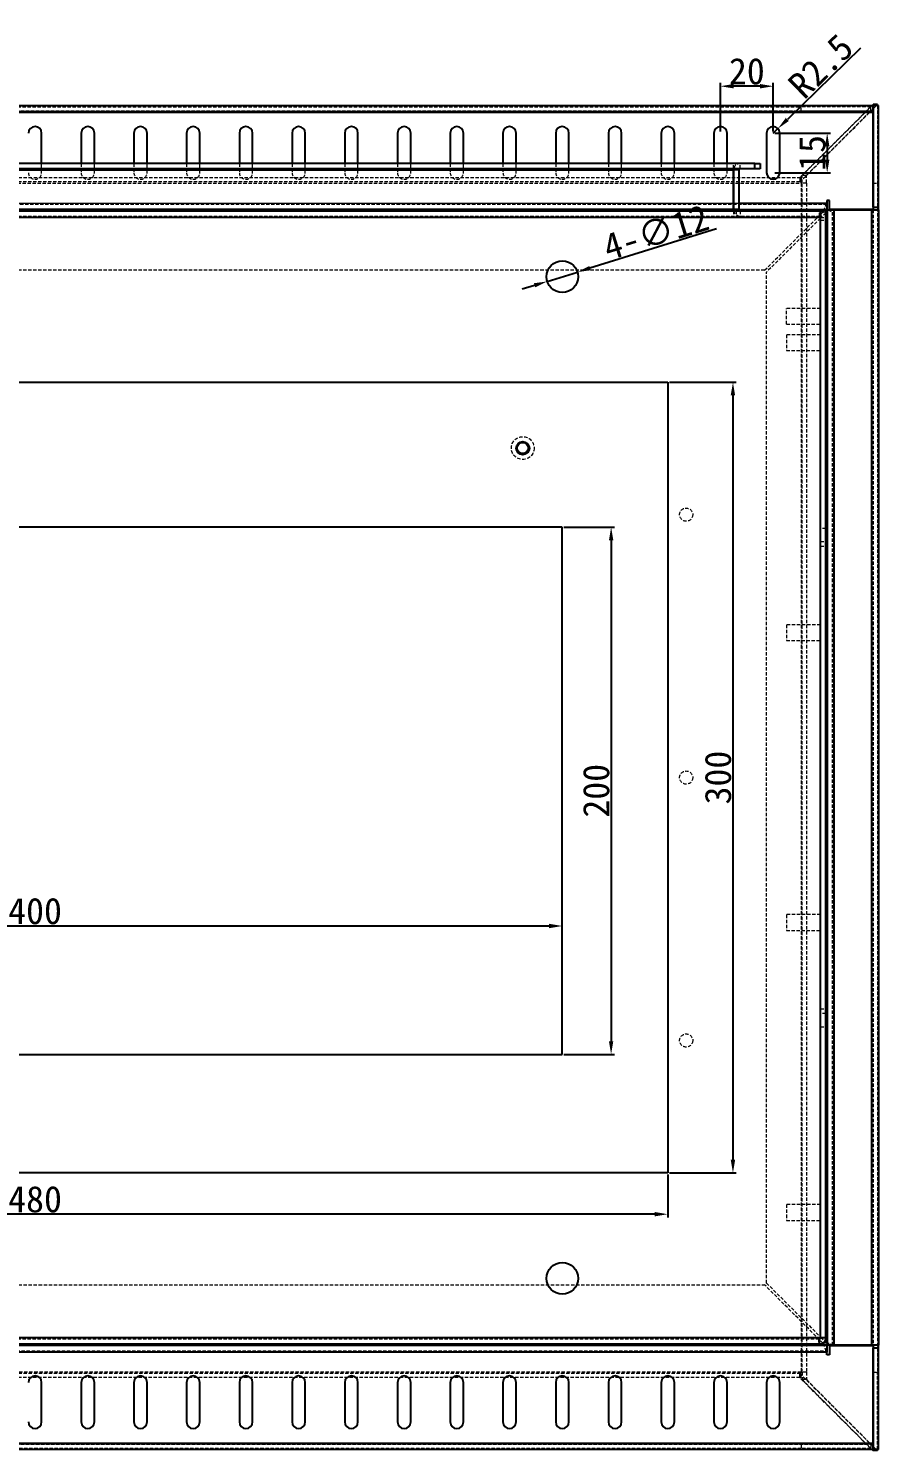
# Model space of a CAD drawing. Header units: millimetres. Extents: x -14348 to 6039, y -1826 to 2921.
# Drawn here: x -5406 to -5083, y 2055 to 2595 of the extents above; entities that cross this region are included whole.
import ezdxf

# ---------------------------------------------------------------- set-up
doc = ezdxf.new("R2010")
doc.units = ezdxf.units.MM
doc.linetypes.add('HIDDEN', pattern=[1.905, 1.27, -0.635])
doc.layers.add('标注', color=3, linetype='Continuous')
doc.dimstyles.new('ISO-25', dxfattribs={"dimtxt": 10, "dimasz": 5, "dimexe": 1.25, "dimexo": 0.625, "dimtad": 1, "dimdsep": 46, "dimtxsty": 'Standard', "dimcen": 2.5, "dimadec": 0, "dimazin": 0, "dimtfac": 1, "dimtmove": 0, "dimatfit": 3, "dimfxl": 1, "dimarcsym": 0})

# ---------------------------------------------------------------- blocks, each defined once
blk = doc.blocks.new('*D171')
at = {"layer": 'Defpoints', "color": 0, "transparency": 16777216}
for p in [(-5209.09, 2498.92), (-5197.63, 2502.48)]:
    blk.add_point(p, dxfattribs=at)
at = {"layer": '标注', "color": 0, "lineweight": -2, "transparency": 16777216}
for p, q in [((-5144.9, 2518.83), (-5192.86, 2503.96)), ((-5209.09, 2498.92), (-5197.63, 2502.48)), ((-5213.87, 2497.44), (-5218.64, 2495.96))]:
    blk.add_line(p, q, dxfattribs=at)
at = {"layer": '标注', "color": 0, "transparency": 16777216}
for points in [[(-5193.1, 2504.76), (-5192.61, 2503.16), (-5197.63, 2502.48)], [(-5214.12, 2498.24), (-5213.62, 2496.65), (-5209.09, 2498.92)]]:
    blk.add_solid(points, dxfattribs=at)
at = {"layer": '标注', "color": 0, "transparency": 16777216, "insert": (-5167.86, 2517.6), "char_height": 10, "attachment_point": 5, "rotation": 17.2311}
blk.add_mtext('4-∅12', dxfattribs=at)
blk = doc.blocks.new('*D173')
at = {"layer": 'Defpoints', "color": 0, "transparency": 16777216}
for p in [(-5203.36, 2254.4), (-5603.36, 2205.7), (-5203.36, 2205.7)]:
    blk.add_point(p, dxfattribs=at)
at = {"layer": '标注', "color": 0, "lineweight": -2, "transparency": 16777216}
for p, q in [((-5603.36, 2206.33), (-5603.36, 2255.65)), ((-5203.36, 2206.33), (-5203.36, 2255.65)), ((-5598.36, 2254.4), (-5208.36, 2254.4))]:
    blk.add_line(p, q, dxfattribs=at)
at = {"layer": '标注', "color": 0, "transparency": 16777216}
for points in [[(-5598.36, 2255.24), (-5598.36, 2253.57), (-5603.36, 2254.4)], [(-5208.36, 2255.24), (-5208.36, 2253.57), (-5203.36, 2254.4)]]:
    blk.add_solid(points, dxfattribs=at)
at = {"layer": '标注', "color": 0, "transparency": 16777216, "insert": (-5403.36, 2260.03), "char_height": 10, "attachment_point": 5}
blk.add_mtext('400', dxfattribs=at)
blk = doc.blocks.new('*D174')
at = {"layer": 'Defpoints', "color": 0, "transparency": 16777216}
for p in [(-5203.36, 2405.7), (-5203.36, 2205.7), (-5184.84, 2205.7)]:
    blk.add_point(p, dxfattribs=at)
at = {"layer": '标注', "color": 0, "lineweight": -2, "transparency": 16777216}
for p, q in [((-5202.74, 2405.7), (-5183.59, 2405.7)), ((-5184.84, 2400.7), (-5184.84, 2210.7)), ((-5202.74, 2205.7), (-5183.59, 2205.7))]:
    blk.add_line(p, q, dxfattribs=at)
at = {"layer": '标注', "color": 0, "transparency": 16777216}
for points in [[(-5185.68, 2400.7), (-5184.01, 2400.7), (-5184.84, 2405.7)], [(-5185.68, 2210.7), (-5184.01, 2210.7), (-5184.84, 2205.7)]]:
    blk.add_solid(points, dxfattribs=at)
at = {"layer": '标注', "color": 0, "transparency": 16777216, "insert": (-5190.47, 2305.7), "char_height": 10, "attachment_point": 5, "rotation": 90}
blk.add_mtext('200', dxfattribs=at)
blk = doc.blocks.new('*D175')
at = {"layer": 'Defpoints', "color": 0, "transparency": 16777216}
for p in [(-5163.36, 2460.7), (-5163.36, 2160.7), (-5138.63, 2160.7)]:
    blk.add_point(p, dxfattribs=at)
at = {"layer": '标注', "color": 0, "lineweight": -2, "transparency": 16777216}
for p, q in [((-5162.74, 2460.7), (-5137.38, 2460.7)), ((-5138.63, 2455.7), (-5138.63, 2165.7)), ((-5162.74, 2160.7), (-5137.38, 2160.7))]:
    blk.add_line(p, q, dxfattribs=at)
at = {"layer": '标注', "color": 0, "transparency": 16777216}
for points in [[(-5139.47, 2455.7), (-5137.8, 2455.7), (-5138.63, 2460.7)], [(-5139.47, 2165.7), (-5137.8, 2165.7), (-5138.63, 2160.7)]]:
    blk.add_solid(points, dxfattribs=at)
at = {"layer": '标注', "color": 0, "transparency": 16777216, "insert": (-5144.26, 2310.7), "char_height": 10, "attachment_point": 5, "rotation": 90}
blk.add_mtext('300', dxfattribs=at)
blk = doc.blocks.new('*D176')
at = {"layer": 'Defpoints', "color": 0, "transparency": 16777216}
for p in [(-5643.36, 2160.7), (-5163.36, 2160.7), (-5643.36, 2145.06)]:
    blk.add_point(p, dxfattribs=at)
at = {"layer": '标注', "color": 0, "lineweight": -2, "transparency": 16777216}
for p, q in [((-5643.36, 2160.08), (-5643.36, 2143.81)), ((-5163.36, 2160.08), (-5163.36, 2143.81)), ((-5168.36, 2145.06), (-5638.36, 2145.06))]:
    blk.add_line(p, q, dxfattribs=at)
at = {"layer": '标注', "color": 0, "transparency": 16777216}
for points in [[(-5638.36, 2145.9), (-5638.36, 2144.23), (-5643.36, 2145.06)], [(-5168.36, 2145.9), (-5168.36, 2144.23), (-5163.36, 2145.06)]]:
    blk.add_solid(points, dxfattribs=at)
at = {"layer": '标注', "color": 0, "transparency": 16777216, "insert": (-5403.36, 2150.69), "char_height": 10, "attachment_point": 5}
blk.add_mtext('480', dxfattribs=at)
blk = doc.blocks.new('*D177')
at = {"layer": 'Defpoints', "color": 0, "transparency": 16777216}
for p in [(-5143.36, 2572.98), (-5143.36, 2555.17), (-5123.36, 2555.17)]:
    blk.add_point(p, dxfattribs=at)
at = {"layer": '标注', "color": 0, "lineweight": -2, "transparency": 16777216}
for p, q in [((-5143.36, 2555.79), (-5143.36, 2574.23)), ((-5123.36, 2555.79), (-5123.36, 2574.23)), ((-5128.36, 2572.98), (-5138.36, 2572.98))]:
    blk.add_line(p, q, dxfattribs=at)
at = {"layer": '标注', "color": 0, "transparency": 16777216}
for points in [[(-5138.36, 2573.82), (-5138.36, 2572.15), (-5143.36, 2572.98)], [(-5128.36, 2573.82), (-5128.36, 2572.15), (-5123.36, 2572.98)]]:
    blk.add_solid(points, dxfattribs=at)
at = {"layer": '标注', "color": 0, "transparency": 16777216, "insert": (-5133.36, 2578.61), "char_height": 10, "attachment_point": 5}
blk.add_mtext('20', dxfattribs=at)
blk = doc.blocks.new('*D178')
at = {"layer": 'Defpoints', "color": 0, "transparency": 16777216}
for p in [(-5123.36, 2555.17), (-5123.36, 2540.17), (-5102.88, 2540.17)]:
    blk.add_point(p, dxfattribs=at)
at = {"layer": '标注', "color": 0, "lineweight": -2, "transparency": 16777216}
for p, q in [((-5122.74, 2555.17), (-5101.63, 2555.17)), ((-5102.88, 2550.17), (-5102.88, 2545.17)), ((-5122.74, 2540.17), (-5101.63, 2540.17))]:
    blk.add_line(p, q, dxfattribs=at)
at = {"layer": '标注', "color": 0, "transparency": 16777216}
for points in [[(-5103.71, 2550.17), (-5102.04, 2550.17), (-5102.88, 2555.17)], [(-5103.71, 2545.17), (-5102.04, 2545.17), (-5102.88, 2540.17)]]:
    blk.add_solid(points, dxfattribs=at)
at = {"layer": '标注', "color": 0, "transparency": 16777216, "insert": (-5108.5, 2547.67), "char_height": 10, "attachment_point": 5, "rotation": 90}
blk.add_mtext('15', dxfattribs=at)
blk = doc.blocks.new('*D179')
at = {"layer": 'Defpoints', "color": 0, "transparency": 16777216}
for p in [(-5123.36, 2555.17), (-5121.57, 2556.91)]:
    blk.add_point(p, dxfattribs=at)
at = {"layer": '标注', "color": 0, "lineweight": -2, "transparency": 16777216}
for p, q in [((-5090.19, 2587.44), (-5117.99, 2560.4)), ((-5123.36, 2555.17), (-5121.57, 2556.91))]:
    blk.add_line(p, q, dxfattribs=at)
at = {"layer": '标注', "color": 0, "transparency": 16777216}
blk.add_solid([(-5118.57, 2560.99), (-5117.41, 2559.8), (-5121.57, 2556.91)], dxfattribs=at)
at = {"layer": '标注', "color": 0, "transparency": 16777216, "insert": (-5105.32, 2580.57), "char_height": 10, "attachment_point": 5, "rotation": 44.2168}
blk.add_mtext('R2.5', dxfattribs=at)

msp = doc.modelspace()

# ---------------------------------------------------------------- linework, layer by layer
at = {"color": 7, "linetype": 'Continuous', "lineweight": 25}
for p, q in [((-5721.226, 2565.665), (-5085.499, 2565.665)), ((-5721.226, 2563.165), (-5085.499, 2563.165)), ((-5085.826, 2565.665), (-5085.487, 2566.004)), ((-5085.499, 2565.665), (-5085.499, 2563.165)), ((-5085.499, 2563.165), (-5085.499, 2526.165)), ((-5083.839, 2566.004), (-5085.487, 2566.004)), ((-5085.487, 2566.004), (-5085.487, 2536.262)), ((-5083.399, 2565.665), (-5085.399, 2565.665)), ((-5085.399, 2527.065), (-5085.399, 2565.665)), ((-5083.839, 2566.004), (-5083.839, 2565.665)), ((-5083.399, 2527.065), (-5083.399, 2565.665)), ((-5400.863, 2543.702), (-5400.863, 2555.165)), ((-5385.863, 2555.165), (-5385.863, 2543.702)), ((-5380.863, 2543.702), (-5380.863, 2555.165)), ((-5365.863, 2555.165), (-5365.863, 2543.702)), ((-5360.863, 2543.702), (-5360.863, 2555.165)), ((-5345.863, 2555.165), (-5345.863, 2543.702)), ((-5340.863, 2543.702), (-5340.863, 2555.165)), ((-5325.863, 2555.165), (-5325.863, 2543.702)), ((-5320.863, 2543.702), (-5320.863, 2555.165)), ((-5305.863, 2555.165), (-5305.863, 2543.702)), ((-5300.863, 2543.702), (-5300.863, 2555.165)), ((-5285.863, 2555.165), (-5285.863, 2543.702)), ((-5280.863, 2543.702), (-5280.863, 2555.165)), ((-5265.863, 2555.165), (-5265.863, 2543.702)), ((-5260.863, 2543.702), (-5260.863, 2555.165)), ((-5245.863, 2555.165), (-5245.863, 2543.702)), ((-5240.863, 2543.702), (-5240.863, 2555.165)), ((-5225.863, 2555.165), (-5225.863, 2543.702)), ((-5220.863, 2543.702), (-5220.863, 2555.165)), ((-5205.863, 2555.165), (-5205.863, 2543.702)), ((-5200.863, 2543.702), (-5200.863, 2555.165)), ((-5185.863, 2555.165), (-5185.863, 2543.702)), ((-5180.863, 2543.702), (-5180.863, 2555.165)), ((-5165.863, 2555.165), (-5165.863, 2543.702)), ((-5160.863, 2543.702), (-5160.863, 2555.165)), ((-5145.863, 2555.165), (-5145.863, 2543.702)), ((-5140.863, 2543.702), (-5140.863, 2555.165)), ((-5125.863, 2555.165), (-5125.863, 2540.165)), ((-5120.863, 2540.165), (-5120.863, 2555.165)), ((-5130.363, 2543.702), (-5676.363, 2543.702)), ((-5130.363, 2541.702), (-5676.363, 2541.702)), ((-5668.263, 2541.202), (-5138.463, 2541.202)), ((-5138.463, 2541.202), (-5138.463, 2541.702)), ((-5138.463, 2526.202), (-5138.463, 2541.202)), ((-5138.363, 2541.202), (-5138.363, 2526.202)), ((-5136.363, 2541.202), (-5138.363, 2541.202)), ((-5136.363, 2541.202), (-5136.363, 2526.202)), ((-5130.363, 2541.702), (-5130.363, 2543.702)), ((-5130.363, 2543.702), (-5128.363, 2543.702)), ((-5128.363, 2541.702), (-5130.363, 2541.702)), ((-5128.363, 2543.702), (-5128.363, 2541.702)), ((-5085.399, 2536.262), (-5085.487, 2536.262)), ((-5701.263, 2525.702), (-5105.463, 2525.702)), ((-5138.463, 2526.202), (-5668.263, 2526.202)), ((-5138.463, 2525.702), (-5138.463, 2526.202)), ((-5138.463, 2526.165), (-5138.363, 2526.165)), ((-5136.363, 2526.202), (-5138.363, 2526.202)), ((-5136.362, 2526.165), (-5102.999, 2526.165)), ((-5105.463, 2525.702), (-5105.463, 2523.202)), ((-5103.363, 2525.702), (-5105.363, 2525.702)), ((-5105.363, 2098.202), (-5105.363, 2525.702)), ((-5103.363, 2098.202), (-5103.363, 2525.702)), ((-5101.999, 2529.665), (-5102.999, 2529.665)), ((-5102.999, 2529.665), (-5102.999, 2528.665)), ((-5102.999, 2528.665), (-5102.999, 2526.165)), ((-5102.899, 2526.065), (-5102.899, 2095.338)), ((-5102.899, 2526.065), (-5100.399, 2526.065)), ((-5101.999, 2526.165), (-5101.999, 2529.665)), ((-5085.499, 2526.165), (-5101.999, 2526.165)), ((-5100.399, 2526.065), (-5100.399, 2095.338)), ((-5100.399, 2526.065), (-5085.899, 2526.065)), ((-5085.899, 2095.338), (-5085.899, 2526.065)), ((-5085.899, 2526.065), (-5083.399, 2526.065)), ((-5085.399, 2527.065), (-5083.399, 2527.065)), ((-5085.399, 2527.065), (-5085.399, 2526.065)), ((-5083.399, 2526.065), (-5083.399, 2527.065)), ((-5083.399, 2526.065), (-5083.399, 2095.338)), ((-5105.463, 2523.202), (-5701.263, 2523.202)), ((-5105.463, 2098.202), (-5105.463, 2523.202)), ((-5105.363, 2522.994), (-5105.463, 2522.894)), ((-5105.363, 2488.702), (-5105.463, 2488.702)), ((-5105.463, 2482.702), (-5105.363, 2482.702)), ((-5105.363, 2478.702), (-5105.463, 2478.702)), ((-5105.463, 2472.702), (-5105.363, 2472.702)), ((-5643.363, 2460.702), (-5163.363, 2460.702)), ((-5163.363, 2460.702), (-5163.363, 2160.702)), ((-5203.363, 2405.702), (-5603.363, 2405.702)), ((-5203.363, 2205.702), (-5203.363, 2405.702)), ((-5105.363, 2368.702), (-5105.463, 2368.702)), ((-5105.463, 2362.702), (-5105.363, 2362.702)), ((-5105.363, 2258.702), (-5105.463, 2258.702)), ((-5105.463, 2252.702), (-5105.363, 2252.702)), ((-5603.363, 2205.702), (-5203.363, 2205.702)), ((-5163.363, 2160.702), (-5643.363, 2160.702)), ((-5105.363, 2148.702), (-5105.463, 2148.702)), ((-5105.463, 2142.702), (-5105.363, 2142.702)), ((-5102.999, 2095.238), (-5703.726, 2095.238)), ((-5105.863, 2095.702), (-5700.863, 2095.702)), ((-5106.07, 2098.202), (-5700.656, 2098.202)), ((-5106.07, 2098.202), (-5105.463, 2098.202)), ((-5105.863, 2095.702), (-5105.863, 2097.702)), ((-5105.463, 2098.509), (-5105.363, 2098.409)), ((-5103.363, 2098.202), (-5105.363, 2098.202)), ((-5104.107, 2095.738), (-5104.519, 2096.151)), ((-5103.812, 2096.858), (-5103.399, 2096.445)), ((-5102.999, 2095.238), (-5102.999, 2092.738)), ((-5100.399, 2095.338), (-5102.899, 2095.338)), ((-5101.999, 2095.238), (-5101.999, 2091.738)), ((-5101.999, 2095.238), (-5085.499, 2095.238)), ((-5085.899, 2095.338), (-5100.399, 2095.338)), ((-5083.399, 2095.338), (-5085.899, 2095.338)), ((-5085.499, 2095.238), (-5085.499, 2058.238)), ((-5085.399, 2095.338), (-5085.399, 2094.338)), ((-5085.399, 2094.338), (-5083.399, 2094.338)), ((-5085.399, 2055.738), (-5085.399, 2094.338)), ((-5083.399, 2094.338), (-5083.399, 2095.338)), ((-5083.399, 2055.738), (-5083.399, 2094.338)), ((-5102.999, 2092.738), (-5703.726, 2092.738)), ((-5102.999, 2091.738), (-5102.999, 2092.738)), ((-5101.999, 2091.738), (-5102.999, 2091.738)), ((-5085.487, 2085.141), (-5085.399, 2085.141)), ((-5085.487, 2055.399), (-5085.487, 2085.141)), ((-5400.863, 2066.238), (-5400.863, 2081.238)), ((-5385.863, 2081.238), (-5385.863, 2066.238)), ((-5380.863, 2066.238), (-5380.863, 2081.238)), ((-5365.863, 2081.238), (-5365.863, 2066.238)), ((-5360.863, 2066.238), (-5360.863, 2081.238)), ((-5345.863, 2081.238), (-5345.863, 2066.238)), ((-5340.863, 2066.238), (-5340.863, 2081.238)), ((-5325.863, 2081.238), (-5325.863, 2066.238)), ((-5320.863, 2066.238), (-5320.863, 2081.238)), ((-5305.863, 2081.238), (-5305.863, 2066.238)), ((-5300.863, 2066.238), (-5300.863, 2081.238)), ((-5285.863, 2081.238), (-5285.863, 2066.238)), ((-5280.863, 2066.238), (-5280.863, 2081.238)), ((-5265.863, 2081.238), (-5265.863, 2066.238)), ((-5260.863, 2066.238), (-5260.863, 2081.238)), ((-5245.863, 2081.238), (-5245.863, 2066.238)), ((-5240.863, 2066.238), (-5240.863, 2081.238)), ((-5225.863, 2081.238), (-5225.863, 2066.238)), ((-5220.863, 2066.238), (-5220.863, 2081.238)), ((-5205.863, 2081.238), (-5205.863, 2066.238)), ((-5200.863, 2066.238), (-5200.863, 2081.238)), ((-5185.863, 2081.238), (-5185.863, 2066.238)), ((-5180.863, 2066.238), (-5180.863, 2081.238)), ((-5165.863, 2081.238), (-5165.863, 2066.238)), ((-5160.863, 2066.238), (-5160.863, 2081.238)), ((-5145.863, 2081.238), (-5145.863, 2066.238)), ((-5140.863, 2066.238), (-5140.863, 2081.238)), ((-5125.863, 2081.238), (-5125.863, 2066.238)), ((-5120.863, 2066.238), (-5120.863, 2081.238)), ((-5721.226, 2058.238), (-5085.499, 2058.238)), ((-5085.499, 2055.738), (-5721.226, 2055.738)), ((-5085.826, 2055.738), (-5085.487, 2055.399)), ((-5085.499, 2058.238), (-5085.499, 2055.738)), ((-5083.399, 2055.738), (-5085.399, 2055.738)), ((-5083.839, 2055.399), (-5083.839, 2055.738)), ((-5083.839, 2055.399), (-5085.487, 2055.399))]:
    msp.add_line(p, q, dxfattribs=at)
at = {"color": 7, "linetype": 'HIDDEN', "lineweight": 18}
for p, q in [((-5721.226, 2563.665), (-5085.499, 2563.665)), ((-5085.499, 2563.165), (-5721.226, 2563.165)), ((-5693.923, 2565.225), (-5112.803, 2565.225)), ((-5693.923, 2563.577), (-5112.803, 2563.577)), ((-5086.381, 2565.225), (-5113.284, 2538.322)), ((-5113.284, 2536.674), (-5086.381, 2563.577)), ((-5112.803, 2563.665), (-5112.803, 2565.665)), ((-5086.381, 2565.225), (-5112.803, 2565.225)), ((-5112.803, 2563.577), (-5112.803, 2563.665)), ((-5086.381, 2563.577), (-5112.803, 2563.577)), ((-5112.391, 2539.101), (-5085.826, 2565.665)), ((-5110.742, 2539.101), (-5083.839, 2566.004)), ((-5086.381, 2563.577), (-5086.381, 2565.225)), ((-5083.839, 2565.665), (-5083.839, 2536.262)), ((-5668.263, 2541.202), (-5138.463, 2541.202)), ((-5400.863, 2540.165), (-5400.863, 2543.702)), ((-5385.863, 2543.702), (-5385.863, 2540.165)), ((-5380.863, 2540.165), (-5380.863, 2543.702)), ((-5365.863, 2543.702), (-5365.863, 2540.165)), ((-5360.863, 2540.165), (-5360.863, 2543.702)), ((-5345.863, 2543.702), (-5345.863, 2540.165)), ((-5340.863, 2540.165), (-5340.863, 2543.702)), ((-5325.863, 2543.702), (-5325.863, 2540.165)), ((-5320.863, 2540.165), (-5320.863, 2543.702)), ((-5305.863, 2543.702), (-5305.863, 2540.165)), ((-5300.863, 2540.165), (-5300.863, 2543.702)), ((-5285.863, 2543.702), (-5285.863, 2540.165)), ((-5280.863, 2540.165), (-5280.863, 2543.702)), ((-5265.863, 2543.702), (-5265.863, 2540.165)), ((-5260.863, 2540.165), (-5260.863, 2543.702)), ((-5245.863, 2543.702), (-5245.863, 2540.165)), ((-5240.863, 2540.165), (-5240.863, 2543.702)), ((-5225.863, 2543.702), (-5225.863, 2540.165)), ((-5220.863, 2540.165), (-5220.863, 2543.702)), ((-5205.863, 2543.702), (-5205.863, 2540.165)), ((-5200.863, 2540.165), (-5200.863, 2543.702)), ((-5185.863, 2543.702), (-5185.863, 2540.165)), ((-5180.863, 2540.165), (-5180.863, 2543.702)), ((-5165.863, 2543.702), (-5165.863, 2540.165)), ((-5160.863, 2540.165), (-5160.863, 2543.702)), ((-5145.863, 2543.702), (-5145.863, 2540.165)), ((-5140.863, 2540.165), (-5140.863, 2543.702)), ((-5138.463, 2541.702), (-5138.463, 2543.702)), ((-5136.363, 2541.202), (-5138.363, 2541.202)), ((-5135.863, 2541.702), (-5135.863, 2543.702)), ((-5130.363, 2543.702), (-5130.363, 2541.702)), ((-5693.923, 2536.262), (-5112.803, 2536.262)), ((-5693.442, 2538.322), (-5113.284, 2538.322)), ((-5113.284, 2536.674), (-5693.442, 2536.674)), ((-5112.803, 2538.322), (-5113.284, 2538.322)), ((-5113.284, 2538.322), (-5113.284, 2536.674)), ((-5112.803, 2536.674), (-5113.284, 2536.674)), ((-5112.803, 2538.322), (-5112.803, 2536.674)), ((-5112.803, 2536.262), (-5112.803, 2536.674)), ((-5112.391, 2536.262), (-5112.803, 2536.262)), ((-5112.803, 2536.262), (-5112.803, 2085.141)), ((-5112.391, 2536.262), (-5112.391, 2539.101)), ((-5110.742, 2539.101), (-5112.391, 2539.101)), ((-5112.391, 2085.141), (-5112.391, 2536.262)), ((-5110.742, 2536.262), (-5112.391, 2536.262)), ((-5110.742, 2536.262), (-5110.742, 2539.101)), ((-5110.742, 2536.262), (-5110.742, 2085.141)), ((-5085.399, 2536.262), (-5083.399, 2536.262)), ((-5083.839, 2536.262), (-5083.839, 2085.141)), ((-5703.726, 2528.665), (-5102.999, 2528.665)), ((-5102.999, 2528.165), (-5703.726, 2528.165)), ((-5104.107, 2525.665), (-5702.619, 2525.665)), ((-5701.288, 2525.665), (-5105.437, 2525.665)), ((-5668.263, 2528.665), (-5138.463, 2528.665)), ((-5668.263, 2526.202), (-5138.463, 2526.202)), ((-5668.263, 2526.165), (-5138.463, 2526.165)), ((-5138.463, 2525.702), (-5138.463, 2523.702)), ((-5138.363, 2528.665), (-5136.363, 2528.665)), ((-5136.363, 2526.202), (-5138.363, 2526.202)), ((-5138.363, 2526.165), (-5136.362, 2526.165)), ((-5137.463, 2525.702), (-5137.463, 2523.702)), ((-5135.863, 2525.702), (-5135.863, 2523.702)), ((-5126.607, 2503.165), (-5104.107, 2525.665)), ((-5105.863, 2523.702), (-5105.863, 2525.702)), ((-5105.437, 2525.665), (-5105.863, 2525.702)), ((-5105.363, 2525.665), (-5104.107, 2525.665)), ((-5103.399, 2524.958), (-5105.363, 2522.994)), ((-5103.399, 2096.445), (-5103.399, 2524.958)), ((-5103.399, 2524.958), (-5103.399, 2098.202)), ((-5100.899, 2095.338), (-5100.899, 2526.065)), ((-5100.399, 2526.065), (-5100.399, 2095.338)), ((-5085.899, 2095.338), (-5085.899, 2526.065)), ((-5085.487, 2526.065), (-5085.487, 2095.338)), ((-5085.399, 2526.065), (-5085.399, 2095.338)), ((-5701.263, 2523.702), (-5105.463, 2523.702)), ((-5105.463, 2523.202), (-5701.263, 2523.202)), ((-5105.463, 2522.894), (-5125.899, 2502.458)), ((-5105.363, 2523.202), (-5103.363, 2523.202)), ((-5105.363, 2522.202), (-5103.363, 2522.202)), ((-5126.607, 2503.165), (-5680.119, 2503.165)), ((-5125.899, 2118.945), (-5125.899, 2502.458)), ((-5103.363, 2405.202), (-5105.363, 2405.202)), ((-5105.363, 2400.202), (-5103.363, 2400.202)), ((-5105.363, 2398.452), (-5103.363, 2398.452)), ((-5105.363, 2222.952), (-5103.363, 2222.952)), ((-5103.363, 2221.202), (-5105.363, 2221.202)), ((-5105.363, 2216.202), (-5103.363, 2216.202)), ((-5680.119, 2118.238), (-5126.607, 2118.238)), ((-5104.519, 2096.151), (-5126.607, 2118.238)), ((-5125.899, 2118.945), (-5105.463, 2098.509)), ((-5702.619, 2095.738), (-5104.107, 2095.738)), ((-5105.679, 2095.738), (-5701.046, 2095.738)), ((-5105.863, 2097.702), (-5700.863, 2097.702)), ((-5700.656, 2098.202), (-5106.07, 2098.202)), ((-5105.363, 2098.409), (-5103.812, 2096.858)), ((-5703.726, 2093.238), (-5102.999, 2093.238)), ((-5102.999, 2092.738), (-5703.726, 2092.738)), ((-5112.803, 2085.141), (-5693.923, 2085.141)), ((-5693.442, 2084.729), (-5113.284, 2084.729)), ((-5113.284, 2083.081), (-5693.442, 2083.081)), ((-5113.284, 2084.729), (-5086.381, 2057.826)), ((-5113.284, 2084.729), (-5112.803, 2084.729)), ((-5113.284, 2083.081), (-5113.284, 2084.729)), ((-5086.381, 2056.178), (-5113.284, 2083.081)), ((-5113.284, 2083.081), (-5112.803, 2083.081)), ((-5112.803, 2084.729), (-5112.803, 2085.141)), ((-5112.803, 2085.141), (-5112.391, 2085.141)), ((-5112.803, 2083.081), (-5112.803, 2084.729)), ((-5112.391, 2085.141), (-5112.391, 2082.303)), ((-5110.742, 2085.141), (-5112.391, 2085.141)), ((-5110.742, 2085.141), (-5110.742, 2082.303)), ((-5085.399, 2085.141), (-5083.399, 2085.141)), ((-5083.839, 2055.738), (-5083.839, 2085.141)), ((-5112.391, 2082.303), (-5085.826, 2055.738)), ((-5110.742, 2082.303), (-5112.391, 2082.303)), ((-5110.742, 2082.303), (-5083.839, 2055.399)), ((-5721.226, 2058.238), (-5085.499, 2058.238)), ((-5085.499, 2057.738), (-5721.226, 2057.738)), ((-5112.803, 2057.826), (-5693.923, 2057.826)), ((-5112.803, 2056.178), (-5693.923, 2056.178)), ((-5112.803, 2057.738), (-5112.803, 2057.826)), ((-5086.381, 2057.826), (-5112.803, 2057.826)), ((-5112.803, 2057.738), (-5112.803, 2055.738)), ((-5086.381, 2056.178), (-5112.803, 2056.178)), ((-5086.381, 2057.826), (-5086.381, 2056.178))]:
    msp.add_line(p, q, dxfattribs=at)
at = {"color": 8, "linetype": 'Continuous', "lineweight": 25}
for p, q in [((-5085.487, 2536.262), (-5085.487, 2526.065)), ((-5138.463, 2528.665), (-5138.363, 2528.665)), ((-5136.363, 2528.665), (-5102.999, 2528.665)), ((-5105.437, 2525.665), (-5105.363, 2525.665)), ((-5104.107, 2095.738), (-5105.679, 2095.738)), ((-5103.399, 2098.202), (-5103.399, 2096.445)), ((-5085.487, 2095.338), (-5085.487, 2085.141))]:
    msp.add_line(p, q, dxfattribs=at)
at = {"color": 30, "linetype": 'HIDDEN', "lineweight": 18, "true_color": 0xf26722}
for p, q in [((-5118.363, 2482.702), (-5118.363, 2488.702)), ((-5105.463, 2488.702), (-5118.363, 2488.702)), ((-5118.363, 2482.702), (-5105.463, 2482.702)), ((-5118.363, 2478.702), (-5118.363, 2472.702)), ((-5105.463, 2478.702), (-5118.363, 2478.702)), ((-5118.363, 2472.702), (-5105.463, 2472.702)), ((-5118.363, 2368.702), (-5118.363, 2362.702)), ((-5105.463, 2368.702), (-5118.363, 2368.702)), ((-5118.363, 2362.702), (-5105.463, 2362.702)), ((-5118.363, 2258.702), (-5118.363, 2252.702)), ((-5105.463, 2258.702), (-5118.363, 2258.702)), ((-5118.363, 2252.702), (-5105.463, 2252.702)), ((-5118.363, 2148.702), (-5118.363, 2142.702)), ((-5105.463, 2148.702), (-5118.363, 2148.702)), ((-5118.363, 2142.702), (-5105.463, 2142.702))]:
    msp.add_line(p, q, dxfattribs=at)
at = {"color": 7, "linetype": 'Continuous', "lineweight": 25, "flags": 128}
for points in [[(-5138.312, 2541.702), (-5138.315, 2541.689), (-5138.363, 2541.202)], [(-5138.363, 2526.202), (-5138.315, 2525.714), (-5138.305, 2525.665)], [(-5105.363, 2525.651), (-5105.375, 2525.654), (-5105.437, 2525.665)]]:
    msp.add_lwpolyline(points, dxfattribs=at)
at = {"color": 5, "linetype": 'Continuous', "lineweight": 25}
for centre in [(-5203.363, 2500.702), (-5203.363, 2120.702)]:
    msp.add_circle(centre, 6, dxfattribs=at)
at = {"color": 6, "linetype": 'HIDDEN', "lineweight": 18}
msp.add_circle((-5218.363, 2435.702), 4.325, dxfattribs=at)
at = {"color": 6, "linetype": 'Continuous', "lineweight": 25}
for radius in [2.5, 2.1]:
    msp.add_circle((-5218.363, 2435.702), radius, dxfattribs=at)
at = {"color": 165, "linetype": 'HIDDEN', "lineweight": 18, "true_color": 0x5e67af}
for centre in [(-5156.363, 2410.452), (-5156.363, 2310.702), (-5156.363, 2210.952)]:
    msp.add_circle(centre, 2.5, dxfattribs=at)
at = {"color": 7, "linetype": 'Continuous', "lineweight": 25}
for centre, radius, start, end in [((-5403.363, 2555.165), 2.5, 0, 180), ((-5383.363, 2555.165), 2.5, 0, 180), ((-5363.363, 2555.165), 2.5, 0, 180), ((-5343.363, 2555.165), 2.5, 0, 180), ((-5323.363, 2555.165), 2.5, 0, 180), ((-5303.363, 2555.165), 2.5, 0, 180), ((-5283.363, 2555.165), 2.5, 0, 180), ((-5263.363, 2555.165), 2.5, 0, 180), ((-5243.363, 2555.165), 2.5, 0, 180), ((-5223.363, 2555.165), 2.5, 0, 180), ((-5203.363, 2555.165), 2.5, 0, 180), ((-5183.363, 2555.165), 2.5, 0, 180), ((-5163.363, 2555.165), 2.5, 0, 180), ((-5143.363, 2555.165), 2.5, 0, 180), ((-5123.363, 2555.165), 2.5, 0, 180), ((-5135.863, 2541.202), 0.5, 90, 180), ((-5123.363, 2540.165), 2.5, 180, 0), ((-5135.863, 2526.202), 0.5, 180, 270), ((-5105.863, 2523.202), 0.5, 0, 36.8699), ((-5403.363, 2081.238), 2.5, 0, 180), ((-5383.363, 2081.238), 2.5, 0, 180), ((-5363.363, 2081.238), 2.5, 0, 180), ((-5343.363, 2081.238), 2.5, 0, 180), ((-5323.363, 2081.238), 2.5, 0, 180), ((-5303.363, 2081.238), 2.5, 0, 180), ((-5283.363, 2081.238), 2.5, 0, 180), ((-5263.363, 2081.238), 2.5, 0, 180), ((-5243.363, 2081.238), 2.5, 0, 180), ((-5223.363, 2081.238), 2.5, 0, 180), ((-5203.363, 2081.238), 2.5, 0, 180), ((-5183.363, 2081.238), 2.5, 0, 180), ((-5163.363, 2081.238), 2.5, 0, 180), ((-5143.363, 2081.238), 2.5, 0, 180), ((-5123.363, 2081.238), 2.5, 0, 180), ((-5403.363, 2066.238), 2.5, 180, 0), ((-5383.363, 2066.238), 2.5, 180, 0), ((-5363.363, 2066.238), 2.5, 180, 0), ((-5343.363, 2066.238), 2.5, 180, 0), ((-5323.363, 2066.238), 2.5, 180, 0), ((-5303.363, 2066.238), 2.5, 180, 0), ((-5283.363, 2066.238), 2.5, 180, 0), ((-5263.363, 2066.238), 2.5, 180, 0), ((-5243.363, 2066.238), 2.5, 180, 0), ((-5223.363, 2066.238), 2.5, 180, 0), ((-5203.363, 2066.238), 2.5, 180, 0), ((-5183.363, 2066.238), 2.5, 180, 0), ((-5163.363, 2066.238), 2.5, 180, 0), ((-5143.363, 2066.238), 2.5, 180, 0), ((-5123.363, 2066.238), 2.5, 180, 0)]:
    msp.add_arc(centre, radius, start, end, dxfattribs=at)
at = {"color": 7, "linetype": 'HIDDEN', "lineweight": 18}
for centre, radius, start, end in [((-5135.863, 2541.202), 2.5, 90, 168.46304), ((-5403.363, 2540.165), 2.5, 180, 0), ((-5383.363, 2540.165), 2.5, 180, 0), ((-5363.363, 2540.165), 2.5, 180, 0), ((-5343.363, 2540.165), 2.5, 180, 0), ((-5323.363, 2540.165), 2.5, 180, 0), ((-5303.363, 2540.165), 2.5, 180, 0), ((-5283.363, 2540.165), 2.5, 180, 0), ((-5263.363, 2540.165), 2.5, 180, 0), ((-5243.363, 2540.165), 2.5, 180, 0), ((-5223.363, 2540.165), 2.5, 180, 0), ((-5203.363, 2540.165), 2.5, 180, 0), ((-5183.363, 2540.165), 2.5, 180, 0), ((-5163.363, 2540.165), 2.5, 180, 0), ((-5143.363, 2540.165), 2.5, 180, 0), ((-5135.863, 2526.202), 2.5, 192.39175, 270), ((-5105.863, 2523.202), 2.5, 0, 78.46304), ((-5105.863, 2523.202), 0.5, 36.8699, 90)]:
    msp.add_arc(centre, radius, start, end, dxfattribs=at)
for points in [[(-5104.107, 2525.665), (-5104.013, 2525.997), (-5103.837, 2526.621), (-5103.579, 2527.402), (-5103.332, 2527.936), (-5103.138, 2528.147), (-5103.028, 2528.161), (-5102.999, 2528.165)], [(-5100.899, 2526.065), (-5100.938, 2525.972), (-5101.01, 2525.796), (-5101.534, 2525.537), (-5102.239, 2525.29), (-5102.907, 2525.097), (-5103.299, 2524.986), (-5103.399, 2524.958)], [(-5102.999, 2093.238), (-5103.093, 2093.276), (-5103.269, 2093.349), (-5103.527, 2093.873), (-5103.774, 2094.577), (-5103.968, 2095.246), (-5104.078, 2095.637), (-5104.107, 2095.738)], [(-5103.399, 2096.445), (-5103.068, 2096.352), (-5102.444, 2096.176), (-5101.662, 2095.918), (-5101.128, 2095.671), (-5100.918, 2095.477), (-5100.903, 2095.366), (-5100.899, 2095.338)]]:
    msp.add_open_spline(points, degree=3, knots=[0, 0, 0, 0, 0.2529898, 0.4762162, 0.699426, 0.9226359, 1, 1, 1, 1], dxfattribs=at)
at = {"color": 7, "linetype": 'Continuous', "lineweight": 25}
for points in [[(-5104.107, 2525.665), (-5103.969, 2525.762), (-5103.694, 2525.956), (-5103.325, 2526.137), (-5103.093, 2526.157), (-5102.999, 2526.165)], [(-5102.899, 2526.065), (-5102.916, 2525.928), (-5102.95, 2525.653), (-5103.17, 2525.283), (-5103.333, 2525.052), (-5103.399, 2524.958)], [(-5102.999, 2095.238), (-5103.137, 2095.255), (-5103.412, 2095.289), (-5103.781, 2095.508), (-5104.013, 2095.672), (-5104.107, 2095.738)], [(-5103.399, 2096.445), (-5103.303, 2096.308), (-5103.109, 2096.033), (-5102.927, 2095.663), (-5102.907, 2095.432), (-5102.899, 2095.338)]]:
    msp.add_open_spline(points, degree=3, knots=[0, 0, 0, 0, 0.3714826, 0.7447862, 1, 1, 1, 1], dxfattribs=at)
for points in [[(-5106.07, 2098.202), (-5106.053, 2097.874), (-5106.018, 2097.219), (-5105.966, 2096.392), (-5105.915, 2095.814), (-5105.88, 2095.739), (-5105.863, 2095.702)], [(-5105.863, 2097.702), (-5105.797, 2097.709), (-5105.666, 2097.724), (-5105.501, 2097.84), (-5105.385, 2098.005), (-5105.37, 2098.136), (-5105.363, 2098.202)], [(-5105.863, 2095.702), (-5105.535, 2095.739), (-5104.88, 2095.814), (-5104.054, 2096.392), (-5103.476, 2097.219), (-5103.401, 2097.874), (-5103.363, 2098.202)]]:
    msp.add_open_spline(points, degree=3, dxfattribs=at)

# ---------------------------------------------------------------- dimensions: what is measured, and where the dimension line sits
at = {"layer": '标注'}
dim = msp.add_radius_dim(center=(-5123.363, 2555.165), mpoint=(-5121.571, 2556.909), dimstyle='ISO-25', dxfattribs=at)
dim.commit()
dim.dimension.update_dxf_attribs({"geometry": '*D179', "text_midpoint": (-5101.393, 2576.543), "dimtype": 164})
for base, p1, p2, picture, middle in [((-5143.363, 2572.983), (-5123.363, 2555.165), (-5143.363, 2555.165), '*D177', (-5133.363, 2578.608)), ((-5203.363, 2254.403), (-5603.363, 2205.702), (-5203.363, 2205.702), '*D173', (-5403.363, 2260.028)), ((-5643.363, 2145.064), (-5163.363, 2160.702), (-5643.363, 2160.702), '*D176', (-5403.363, 2150.689))]:
    dim = msp.add_linear_dim(base=base, p1=p1, p2=p2, dimstyle='ISO-25', dxfattribs=at)
    dim.commit()
    dim.dimension.update_dxf_attribs({"geometry": picture, "text_midpoint": middle})
for base, p1, p2, picture, middle in [((-5102.875, 2540.165), (-5123.363, 2555.165), (-5123.363, 2540.165), '*D178', (-5108.5, 2547.665)), ((-5138.632, 2160.702), (-5163.363, 2460.702), (-5163.363, 2160.702), '*D175', (-5144.257, 2310.702)), ((-5184.843, 2205.702), (-5203.363, 2405.702), (-5203.363, 2205.702), '*D174', (-5190.468, 2305.702))]:
    dim = msp.add_linear_dim(base=base, p1=p1, p2=p2, angle=90, dimstyle='ISO-25', dxfattribs=at)
    dim.commit()
    dim.dimension.update_dxf_attribs({"geometry": picture, "text_midpoint": middle})
at = {"layer": '标注', "color": 5}
dim = msp.add_diameter_dim_2p(p1=(-5209.094, 2498.924), p2=(-5197.632, 2502.479), text='4-<>', dimstyle='ISO-25', dxfattribs=at)
dim.commit()
dim.dimension.update_dxf_attribs({"geometry": '*D171', "text_midpoint": (-5166.194, 2512.23), "dimtype": 163})

doc.saveas('drawing.dxf')
